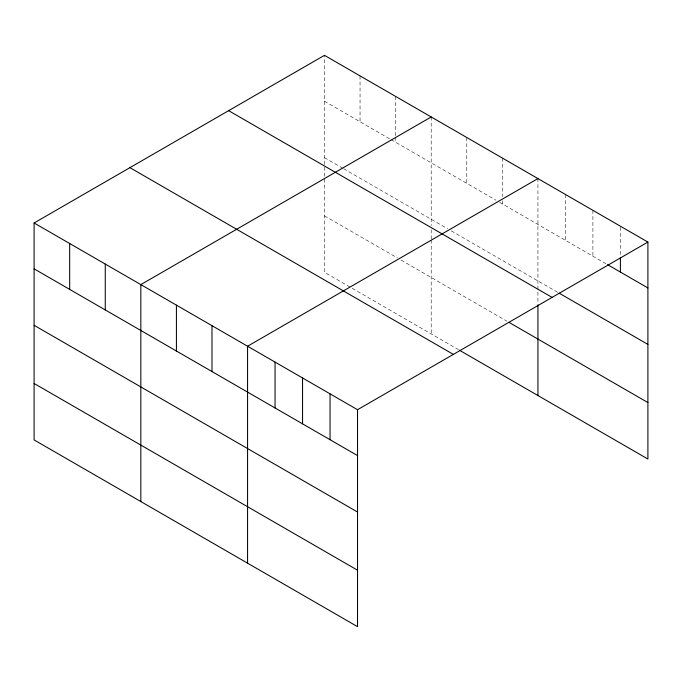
<?xml version="1.0" encoding="UTF-8"?>
<svg xmlns="http://www.w3.org/2000/svg" width="682" height="682" viewBox="0 0 682 682"><rect width="100%" height="100%" fill="white"/><g stroke="black" fill="none" stroke-linecap="round" stroke-linejoin="round"><path stroke-width="0.51" stroke-dasharray="3.41 2.56" d="M324.462 101.209L390.147 139.128M391.059 139.657L495.967 200.227M499.616 202.332L606.665 264.139M324.462 157.67L342.705 168.198M343.617 168.727L447.614 228.768M451.271 230.874L558.089 292.552M324.462 215.836L397.444 257.967M401.093 260.072L506.914 321.171M458.568 349.713L324.462 272.288L324.462 55.336M620.407 227.242L620.407 256.432M592.914 210.329L592.914 256.202M565.421 194.455L565.421 240.328M537.928 178.582L537.928 303.763M502.353 158.045L502.353 196.621M502.353 200.789L502.353 203.918M466.778 137.5L466.778 183.373M431.195 116.963L431.195 225.52M431.195 229.672L431.195 239.024M431.195 240.064L431.195 333.907M395.62 96.418L395.62 136.033M395.62 137.082L395.62 142.291M360.045 75.881L360.045 121.754"/><path stroke-width="1.02" d="M34.1 222.98L357.538 409.712L357.538 626.664L34.1 439.924L34.1 222.98L324.462 55.336L647.9 242.076L647.9 459.02L459.48 350.241M431.195 116.963L140.833 284.599L140.833 501.551M537.928 178.582L247.566 346.226L247.566 563.17M357.538 409.712L647.9 242.076M607.577 264.667L647.9 287.949M559.01 293.081L647.9 344.401M228.641 110.663L552.079 297.395M508.738 322.219L647.9 402.568M129.921 167.653L453.359 354.393M34.1 268.853L357.538 455.585M34.1 325.305L357.538 512.037M34.1 383.472L357.538 570.203M620.407 257.481L620.407 272.075M537.928 304.803L537.928 395.534M330.045 393.838L330.045 439.711M302.552 377.964L302.552 423.837M275.059 362.091L275.059 407.964M211.991 325.681L211.991 371.554M176.416 305.144L176.416 351.017M105.258 264.062L105.258 309.935M69.675 243.517L69.675 289.39"/></g></svg>
